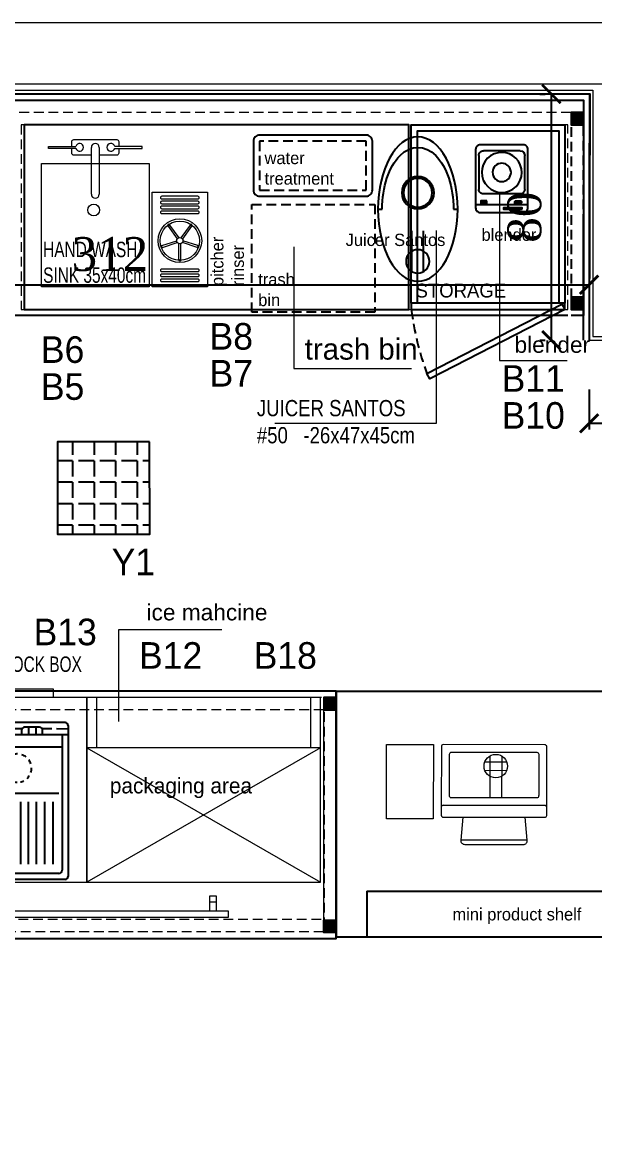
# Model space of a CAD drawing. Header units: millimetres. Extents: x 106699 to 122058, y 158555 to 162844.
# Drawn here: x 112601.3 to 112787.2, y 162237 to 162604.4 of the extents above; entities that cross this region are included whole.
import ezdxf
from ezdxf.enums import TextEntityAlignment as Align

# ---------------------------------------------------------------- set-up
doc = ezdxf.new("R2010")
doc.units = ezdxf.units.MM
for name, pattern in [('$0$4+1 daire_(K) TİP A - C BLOK$0$4+1 (K) 1$0$3+1 daire1$0$131121 243C_L00F00(plan)$0$HIDDEN2', [4.7625, 3.175, -1.5875]), ('1+1 TİP C$0$1+1 TİP C$0$A BLOK 2+1 TİP A$0$A BLOK 2+1 TİP A$0$A Blok TİP-6 (2+1)$0$HIDDEN', [9.525, 6.35, -3.175]), ('11-021_3000-BLOK_K_ZEMIN_KAT_STR$0$HIDDEN2', [4.7625, 3.175, -1.5875])]:
    doc.linetypes.add(name, pattern=pattern)
for name, color, linetype, lineweight in [('300_Z4_STR_F03$0$AUDIT_D_220920114151-103', 251, 'Continuous', 5), ('AIT - Kitchen Equipment', 4, 'Continuous', 5), ('AIT-KITCHEN EQUIPMENT', 4, 'Continuous', 0), ('no3_mermer gorunus on', 31, 'Continuous', 15), ('no3_paslanmaz gorunus arka', 173, 'Continuous', 9), ('no3_paslanmaz gorunus on', 163, 'Continuous', 15), ('no3_tefriş arka kalın', 77, 'Continuous', 15), ('no3_yazı tefriş', 152, 'Continuous', 0)]:
    doc.layers.add(name, color=color, linetype=linetype, lineweight=lineweight)
for name, color, linetype in [('I-Eqpm-Move-N', 2, 'Continuous'), ('I-Powr-Wall-N', 2, 'Continuous'), ('S2000-002 Çizgi', 7, 'Continuous')]:
    doc.layers.add(name, color=color, linetype=linetype)
doc.styles.add('2.5MM', font='simplex.shx', dxfattribs={"width": 0.75, "height": 2.5})
doc.styles.add('ATG_ROMANS', font='GOTHIC.TTF', dxfattribs={"width": 0.75})
doc.styles.add('ROMANSTW', font='georgia.ttf')
doc.styles.get("Standard").update_dxf_attribs({"font": 'arial.ttf'})
doc.styles.add('TAKSİM', font='GOTHIC.TTF', dxfattribs={"height": 20})
doc.dimstyles.new('M1', dxfattribs={"dimtxt": 11, "dimasz": 6, "dimexe": 2, "dimexo": 16, "dimgap": 3, "dimtad": 1, "dimdec": 0, "dimzin": 12, "dimdsep": 46, "dimtxsty": 'ROMANSTW', "dimblk": 'ARCHTICK', "dimcen": 0.09, "dimclrd": 251, "dimclre": 251, "dimclrt": 1, "dimadec": 0, "dimazin": 0, "dimtfac": 1, "dimtdec": 0, "dimtix": 1, "dimtmove": 0, "dimatfit": 3, "dimldrblk": 'ARCHTICK', "dimfxl": 1, "dimtolj": 1, "dimtzin": 0, "dimarcsym": 0})

# ---------------------------------------------------------------- blocks, each defined once
blk = doc.blocks.new('_ArchTick')
at = {"color": 0, "linetype": 'ByBlock', "const_width": 0.15}
blk.add_lwpolyline([(-0.5, -0.5), (0.5, 0.5)], dxfattribs=at)
blk = doc.blocks.new('*D448')
at = {"layer": 'Defpoints', "color": 0, "transparency": 16777216}
for p in [(1266.15, 1308.34), (1335.55, 1308.34), (1335.55, 1281.35)]:
    blk.add_point(p, dxfattribs=at)
at = {"layer": 'S2000-002 Çizgi', "color": 251, "lineweight": -2, "transparency": 16777216}
for p, q in [((1266.15, 1292.34), (1266.15, 1279.35)), ((1335.55, 1292.34), (1335.55, 1279.35)), ((1266.15, 1281.35), (1335.55, 1281.35))]:
    blk.add_line(p, q, dxfattribs=at)
at = {"layer": 'S2000-002 Çizgi', "color": 251, "lineweight": -2, "transparency": 16777216, "xscale": 6, "yscale": 6, "zscale": 6, "rotation": 180}
blk.add_blockref('_ArchTick', (1266.15, 1281.35), dxfattribs=at)
at = {"layer": 'S2000-002 Çizgi', "color": 251, "lineweight": -2, "transparency": 16777216, "xscale": 6, "yscale": 6, "zscale": 6}
blk.add_blockref('_ArchTick', (1335.55, 1281.35), dxfattribs=at)
at = {"layer": 'S2000-002 Çizgi', "color": 1, "true_color": 0xff0000, "transparency": 16777216, "insert": (1300.85, 1291.32), "char_height": 11, "attachment_point": 5, "style": 'ROMANSTW'}
blk.add_mtext('\\A1;69', dxfattribs=at)
blk = doc.blocks.new('*D449')
at = {"layer": 'Defpoints', "color": 0, "transparency": 16777216}
for p in [(1253.85, 1388.34), (1266.15, 1388.34), (1266.15, 1308.34)]:
    blk.add_point(p, dxfattribs=at)
at = {"layer": 'S2000-002 Çizgi', "color": 251, "lineweight": -2, "transparency": 16777216}
for p, q in [((1250.15, 1388.34), (1251.85, 1388.34)), ((1253.85, 1308.34), (1253.85, 1388.34)), ((1250.15, 1308.34), (1251.85, 1308.34))]:
    blk.add_line(p, q, dxfattribs=at)
at = {"layer": 'S2000-002 Çizgi', "color": 251, "lineweight": -2, "transparency": 16777216, "xscale": 6, "yscale": 6, "zscale": 6}
for p, rotation in [((1253.85, 1388.34), 90), ((1253.85, 1308.34), 270)]:
    blk.add_blockref('_ArchTick', p, dxfattribs=dict(at, rotation=rotation))
at = {"layer": 'S2000-002 Çizgi', "color": 1, "true_color": 0xff0000, "transparency": 16777216, "insert": (1245.15, 1348.34), "char_height": 11, "attachment_point": 5, "rotation": 90, "style": 'ROMANSTW'}
blk.add_mtext('\\A1;80', dxfattribs=at)
blk = doc.blocks.new('*D457')
at = {"layer": 'Defpoints', "color": 0, "transparency": 16777216}
for p in [(954.56, 1388.34), (1266.15, 1388.34), (1266.15, 1326.38)]:
    blk.add_point(p, dxfattribs=at)
at = {"layer": 'S2000-002 Çizgi', "color": 251, "lineweight": -2, "transparency": 16777216}
for p, q in [((954.56, 1372.34), (954.56, 1324.38)), ((1266.15, 1372.34), (1266.15, 1324.38)), ((954.56, 1326.38), (1266.15, 1326.38))]:
    blk.add_line(p, q, dxfattribs=at)
at = {"layer": 'S2000-002 Çizgi', "color": 251, "lineweight": -2, "transparency": 16777216, "xscale": 6, "yscale": 6, "zscale": 6, "rotation": 180}
blk.add_blockref('_ArchTick', (954.56, 1326.38), dxfattribs=at)
at = {"layer": 'S2000-002 Çizgi', "color": 251, "lineweight": -2, "transparency": 16777216, "xscale": 6, "yscale": 6, "zscale": 6}
blk.add_blockref('_ArchTick', (1266.15, 1326.38), dxfattribs=at)
at = {"layer": 'S2000-002 Çizgi', "color": 1, "true_color": 0xff0000, "transparency": 16777216, "insert": (1110.36, 1336.27), "char_height": 11, "attachment_point": 5, "style": 'ROMANSTW'}
blk.add_mtext('\\A1;312', dxfattribs=at)
blk = doc.blocks.new('1 - POINT OF SALE - PLAN VIEW')
at = {"layer": 'AIT - Kitchen Equipment', "color": 8}
for p, q in [((107, 389), (259.4, 389)), ((107, 147.7), (107, 389)), ((259.4, 389), (259.4, 147.7)), ((285.4, 382.6), (285.4, 185.5)), ((621.9, 389), (291.7, 389)), ((628.3, 185.5), (628.3, 382.6)), ((310.8, 357.2), (310.8, 223.6)), ((596.5, 363.6), (317.1, 363.6)), ((426.8, 333.1), (497.9, 333.1)), ((443.3, 352.4), (443.3, 219.8)), ((481.4, 352.4), (481.4, 219.8)), ((602.9, 223.6), (602.9, 357.2)), ((426.8, 305.7), (497.9, 305.7)), ((285.4, 185.5), (285.4, 159.6)), ((621.9, 191.8), (291.7, 191.8)), ((317.1, 217.2), (596.5, 217.2)), ((628.3, 159.6), (628.3, 185.5)), ((259.4, 147.7), (107, 147.7)), ((291.7, 153.3), (621.9, 153.3)), ((355.2, 153.3), (348.7, 78.9)), ((564.9, 78.9), (558.4, 153.3)), ((564.9, 79), (348.7, 79)), ((361.4, 65.1), (552.3, 65.1))]:
    blk.add_line(p, q, dxfattribs=at)
blk.add_circle((462.3, 319.4), 38.1, dxfattribs=at)
for centre, radius, start, end in [((291.7, 382.6), 6.35, 90, 180), ((621.9, 382.6), 6.35, 360, 90), ((317.1, 357.2), 6.35, 90, 180), ((596.5, 357.2), 6.35, 0, 90), ((317.1, 223.6), 6.35, 180, 270), ((596.5, 223.6), 6.35, 270, 360), ((291.7, 185.5), 6.35, 90, 180), ((621.9, 185.5), 6.35, 0, 90), ((291.7, 159.6), 6.35, 180, 270), ((621.9, 159.6), 6.35, 270, 0), ((361.4, 77.8), 12.7, 175, 270), ((552.3, 77.8), 12.7, 270, 5)]:
    blk.add_arc(centre, radius, start, end, dxfattribs=at)
blk = doc.blocks.new('A$C5b66a317')
at = {"color": 4}
blk.add_line((65, 110), (80, 110), dxfattribs=at)
for points in [[(0, 0), (0, 120), (80, 120), (80, 0)], [(65, 10), (65, 110)], [(65, 10), (80, 10)], [(0, 0), (80, 0)]]:
    blk.add_lwpolyline(points, dxfattribs=at)
at = {"layer": 'S2000-002 Çizgi', "color": 8, "true_color": 0x7a7a7a, "xscale": 0.1000002334292748, "yscale": 0.1000002334292748, "zscale": 0.1000002334292748, "rotation": 89.94642514503302}
blk.add_blockref('1 - POINT OF SALE - PLAN VIEW', (56.28, 5.68), dxfattribs=at)
at = {"layer": 'S2000-002 Çizgi', "color": 8, "true_color": 0x7a7a7a, "insert": (70.52, 37.86, 0), "char_height": 4, "width": 105.5846, "attachment_point": 1, "rotation": 90.009}
blk.add_mtext('{\\fManrope Light|b0|i0|c0|p2;mini \\fManrope Light|b0|i0|c162|p2;product shelf}', dxfattribs=at)
blk = doc.blocks.new('power-220v-single')
at = {"layer": 'I-Powr-Wall-N'}
for p, q in [((0, 38.1), (0, -99.6)), ((-19, 33), (-19, -99.6)), ((19, 33), (19, -99.6))]:
    blk.add_line(p, q, dxfattribs=at)
blk.add_circle((0, 0), 38.1, dxfattribs=at)
blk = doc.blocks.new('#11 - ESPRESSO 3HEAD - PLAN VIEW')
at = {"layer": 'I-Eqpm-Move-N', "color": 1}
for p, q in [((-22909.8, -9619.5), (-22909.8, -9129.5)), ((-22899.8, -9119.5), (-21979.8, -9119.4)), ((-22879.8, -9139.5), (-22000.3, -9139.4)), ((-21969.8, -9619.4), (-21969.8, -9129.4)), ((-21969.8, -9619.4), (-21969.8, -9129.4)), ((-22889.8, -9589.5), (-22889.8, -9149.5)), ((-21989.8, -9589.4), (-21989.8, -9149.4)), ((-22879.8, -9399.4), (-21994.5, -9399.4)), ((-22889.8, -9549.5), (-21989.8, -9549.4)), ((-22909.8, -9589.5), (-21989.8, -9589.4)), ((-22826.6, -9589.5), (-22826.6, -9604)), ((-22816.6, -9614), (-22768.1, -9614)), ((-22806.2, -9589.5), (-22806.2, -9614)), ((-22781.1, -9614), (-22781.1, -9589.5)), ((-22758.1, -9604), (-22758.1, -9589.5)), ((-22472.9, -9589.6), (-22472.9, -9604.1)), ((-22462.9, -9614.1), (-22414.5, -9614.1)), ((-22452.6, -9589.6), (-22452.6, -9614.1)), ((-22427.5, -9614.1), (-22427.5, -9589.6)), ((-22404.5, -9604.1), (-22404.5, -9589.6)), ((-22103.6, -9589.2), (-22103.6, -9603.7)), ((-22093.6, -9613.7), (-22045.2, -9613.7)), ((-22083.2, -9589.2), (-22083.2, -9613.7)), ((-22058.2, -9613.7), (-22058.2, -9589.2)), ((-22035.2, -9603.7), (-22035.2, -9589.2)), ((-22899.8, -9629.5), (-21979.8, -9629.4))]:
    blk.add_line(p, q, dxfattribs=at)
at = {"layer": 'I-Eqpm-Move-N', "color": 254}
for p, q in [((-22860.6, -9169), (-22860.6, -9372.2)), ((-22833.4, -9169), (-22833.4, -9372.2)), ((-22806.3, -9169), (-22806.3, -9372.2)), ((-22780.4, -9169), (-22780.4, -9372.2)), ((-22755.7, -9169), (-22755.7, -9372.2)), ((-22728.5, -9169), (-22728.5, -9372.2)), ((-22701.4, -9169), (-22701.4, -9372.2)), ((-22675.5, -9169), (-22675.5, -9372.2)), ((-22648.3, -9169), (-22648.3, -9372.2)), ((-22621.2, -9169), (-22621.2, -9372.2)), ((-22594, -9169), (-22594, -9372.2)), ((-22568.1, -9169), (-22568.1, -9372.2)), ((-22543.4, -9169), (-22543.4, -9372.2)), ((-22516.3, -9169), (-22516.3, -9372.2)), ((-22489.1, -9169), (-22489.2, -9372.2)), ((-22463.2, -9169), (-22463.2, -9372.2)), ((-22433.6, -9169), (-22433.6, -9372.2)), ((-22407.7, -9169), (-22407.7, -9372.2)), ((-22383, -9169), (-22383, -9372.2)), ((-22355.9, -9169), (-22355.9, -9372.2)), ((-22328.7, -9169), (-22328.7, -9372.2)), ((-22302.8, -9169), (-22302.8, -9372.2)), ((-22279.4, -9169), (-22279.4, -9372.2)), ((-22255.9, -9169), (-22255.9, -9371.9)), ((-22226.3, -9169), (-22226.3, -9371.9)), ((-22200.3, -9169), (-22200.4, -9371.9)), ((-22175.7, -9169), (-22175.7, -9371.9)), ((-22148.5, -9169), (-22148.5, -9371.9)), ((-22121.4, -9169), (-22121.4, -9371.9)), ((-22095.5, -9169), (-22095.5, -9371.9)), ((-22072, -9169), (-22072, -9371.9)), ((-22052.4, -9169), (-22052.4, -9374.6)), ((-22028.9, -9169), (-22028.9, -9374.6)), ((-22009.3, -9169), (-22009.3, -9374.6)), ((-22707.3, -9508.4), (-22702, -9514.2)), ((-22434, -9508.4), (-22439.3, -9514.2)), ((-22151.2, -9508), (-22156.5, -9513.9)), ((-22722.2, -9521.6), (-22712, -9533.1)), ((-22704.9, -9533.5), (-22697.5, -9526.8)), ((-22704.5, -9533.1), (-22701, -9537.1)), ((-22699.4, -9517.1), (-22697.1, -9519.7)), ((-22698.6, -9539.8), (-22696, -9542.7)), ((-22697.1, -9526.4), (-22691.6, -9532.6)), ((-22693.6, -9545.4), (-22690.8, -9548.4)), ((-22689, -9535.4), (-22686.6, -9538.1)), ((-22688.4, -9551.1), (-22685.8, -9554)), ((-22683.9, -9541.2), (-22681.5, -9543.9)), ((-22678.8, -9546.8), (-22676.4, -9549.5)), ((-22462.5, -9546.8), (-22464.9, -9549.5)), ((-22457.4, -9541.2), (-22459.9, -9543.9)), ((-22452.9, -9551.1), (-22455.5, -9554)), ((-22452.3, -9535.4), (-22454.7, -9538.1)), ((-22447.7, -9545.4), (-22450.5, -9548.4)), ((-22444.2, -9526.4), (-22449.7, -9532.6)), ((-22442.7, -9539.8), (-22445.3, -9542.7)), ((-22441.9, -9517.1), (-22444.2, -9519.7)), ((-22436.4, -9533.5), (-22443.8, -9526.8)), ((-22436.8, -9533.1), (-22440.3, -9537.1)), ((-22419.1, -9521.6), (-22429.3, -9533.1)), ((-22184.5, -9551.7), (-22188.5, -9556.2)), ((-22179.7, -9546.4), (-22182.1, -9549.1)), ((-22174.7, -9540.8), (-22177.1, -9543.5)), ((-22170.1, -9550.7), (-22172.7, -9553.6)), ((-22169.5, -9535.1), (-22171.9, -9537.8)), ((-22165, -9545), (-22167.7, -9548)), ((-22161.4, -9526.1), (-22166.9, -9532.2)), ((-22160, -9539.4), (-22162.6, -9542.3)), ((-22159.1, -9516.8), (-22161.4, -9519.4)), ((-22153.6, -9533.1), (-22161.1, -9526.4)), ((-22154, -9532.8), (-22157.5, -9536.7)), ((-22136.3, -9521.3), (-22146.6, -9532.7)), ((-22683.4, -9556.7), (-22681, -9559.3)), ((-22678.6, -9562), (-22677.5, -9563.3)), ((-22676.1, -9563.3), (-22670.1, -9558)), ((-22674.1, -9552.1), (-22670, -9556.6)), ((-22467.2, -9552.1), (-22471.3, -9556.6)), ((-22465.2, -9563.3), (-22471.2, -9558)), ((-22462.7, -9562), (-22463.8, -9563.3)), ((-22457.9, -9556.7), (-22460.3, -9559.3)), ((-22182.5, -9563), (-22188.4, -9557.6)), ((-22179.9, -9561.6), (-22181.1, -9562.9)), ((-22175.1, -9556.3), (-22177.5, -9558.9)), ((-22909.8, -9608.5), (-22871.4, -9608.5)), ((-22856.3, -9608.5), (-22826.6, -9608.5)), ((-22759.2, -9608.5), (-22709.7, -9608.6)), ((-22641.5, -9608.9), (-22585.8, -9608.9)), ((-22521.8, -9608.4), (-22472, -9608.5)), ((-22403.1, -9608.5), (-22357.1, -9608.5)), ((-22310.2, -9608.5), (-22288.1, -9608.5)), ((-22288.7, -9608.5), (-22233, -9608.4)), ((-22149.6, -9608.2), (-22103.6, -9608.2)), ((-22117.5, -9608), (-22102.7, -9608)), ((-22036.1, -9608), (-22003, -9608)), ((-22014.1, -9608), (-21999.8, -9607.9))]:
    blk.add_line(p, q, dxfattribs=at)
at = {"layer": 'I-Eqpm-Move-N', "color": 1}
for centre, start, end in [((-22899.8, -9129.5), 90, 180), ((-22879.8, -9149.5), 90, 180), ((-21999.8, -9149.4), 0, 90), ((-21979.8, -9129.4), 0, 90), ((-22899.8, -9619.5), 180, 270), ((-22816.6, -9604), 180, 270), ((-22768.1, -9604), 270, 0), ((-22462.9, -9604.1), 180, 270), ((-22414.5, -9604.1), 270, 0), ((-22093.6, -9603.7), 180, 270), ((-22045.2, -9603.7), 270, 0), ((-21979.8, -9619.4), 270, 0)]:
    blk.add_arc(centre, 10, start, end, dxfattribs=at)
at = {"layer": 'I-Eqpm-Move-N', "color": 254}
for centre, radius, start, end in [((-22744.6, -9481.4), 46, 102.1553, 117.7637), ((-22744.6, -9481.4), 46, 76.4057, 89.5918), ((-22744.6, -9481.4), 46, 49.1522, 63.6035), ((-22396.7, -9481.4), 46, 116.3965, 130.8478), ((-22396.7, -9481.4), 46, 90.4082, 103.5943), ((-22396.7, -9481.4), 46, 62.2363, 77.8447), ((-22114, -9481), 46, 116.3965, 130.8478), ((-22114, -9481), 46, 90.4082, 103.5943), ((-22114, -9481), 46, 62.2363, 77.8447), ((-22744.6, -9481.4), 46, 162.2441, 180.7343), ((-22744.6, -9481.4), 46, 133.6501, 148.6762), ((-22744.6, -9481.4), 46, 15.4264, 32.3494), ((-22396.7, -9481.4), 46, 147.6506, 164.5736), ((-22396.7, -9481.4), 46, 31.3238, 46.3499), ((-22396.7, -9481.4), 46, 359.2657, 17.7559), ((-22114, -9481), 46, 147.6506, 164.5736), ((-22114, -9481), 46, 31.3238, 46.3499), ((-22114, -9481), 46, 359.2657, 17.7559), ((-22744.6, -9481.4), 46, 198.0245, 216.0549), ((-22744.6, -9481.4), 46, 297.6311, 328.4212), ((-22744.6, -9481.4), 46, 341.0872, 359.9434), ((-22396.7, -9481.4), 46, 180.0566, 198.9128), ((-22396.7, -9481.4), 46, 211.5788, 242.3689), ((-22396.7, -9481.4), 46, 323.9451, 341.9755), ((-22114, -9481), 46, 180.0566, 198.9128), ((-22114, -9481), 46, 211.5788, 242.3689), ((-22114, -9481), 46, 323.9451, 341.9755), ((-22744.6, -9481.4), 46, 231.6193, 251.002), ((-22744.6, -9481.4), 46, 269.155, 282.7802), ((-22708.2, -9529.7), 5, 221.9534, 311.9534), ((-22700.8, -9523.1), 5, 311.9534, 41.9534), ((-22440.5, -9523.1), 5, 138.0466, 228.0466), ((-22433.1, -9529.7), 5, 228.0466, 318.0466), ((-22396.7, -9481.4), 46, 257.2198, 270.845), ((-22396.7, -9481.4), 46, 288.998, 308.3807), ((-22157.7, -9522.7), 5, 138.0466, 228.0466), ((-22150.3, -9529.4), 5, 228.0466, 318.0466), ((-22114, -9481), 46, 257.2198, 270.845), ((-22114, -9481), 46, 288.998, 308.3807), ((-22676.7, -9562.6), 1, 221.9534, 311.9534), ((-22670.8, -9557.2), 1, 311.9534, 41.9534), ((-22670.8, -9557.2), 1, 311.9534, 41.9534), ((-22470.5, -9557.2), 1, 138.0466, 228.0466), ((-22470.5, -9557.2), 1, 138.0466, 228.0466), ((-22464.6, -9562.6), 1, 228.0466, 318.0466), ((-22187.8, -9556.9), 1, 138.0466, 228.0466), ((-22187.8, -9556.9), 1, 138.0466, 228.0466), ((-22181.8, -9562.2), 1, 228.0466, 318.0466)]:
    blk.add_arc(centre, radius, start, end, dxfattribs=at)
at = {"layer": 'I-Powr-Wall-N', "rotation": 359.9999999999999}
blk.add_blockref('power-220v-single', (-22431, -9188.1), dxfattribs=at)
blk = doc.blocks.new('blender-flat-1')
for p, q in [((3.52, 7.49), (14.52, 7.46)), ((19.48, -8.56), (19.52, 8.44)), ((1.98, -6.01), (2.02, 5.99)), ((15.98, -6.05), (16.02, 5.95)), ((18.67, 6.75), (18.67, 4.85)), ((20.97, -2.15), (20.47, -2.15)), ((20.97, -3.65), (20.47, -3.65)), ((20.97, -5.15), (20.47, -5.15)), ((14.48, -7.54), (3.48, -7.51))]:
    blk.add_line(p, q)
at = {"extrusion": (-1.52846e-08, 6.3311e-09, 1), "elevation": 0}
blk.add_lwpolyline([(-0.02, -7), (0.02, 7, -0.414214), (1.52, 8.5), (20.52, 8.44, -0.414214), (22.02, 6.94), (21.98, -7.06, -0.414214), (20.48, -8.56), (1.48, -8.5, -0.414214)], format="xyb", close=True, dxfattribs=at)
for points in [[(18.25, 4.85), (18.25, 6.75), (19.1, 6.75), (19.09, 4.85)], [(20.96, -6.65), (20.46, -6.65), (20.48, -0.65), (20.98, -0.65)], [(19.06, -4.32), (18.43, -4.32), (18.43, -4.53), (18.22, -4.53), (18.21, -6.22), (18.42, -6.23), (18.42, -6.44), (18.85, -6.44), (19.06, -6.23), (19.06, -6.02), (19.27, -6.02), (19.27, -5.8), (19.06, -4.74)]]:
    blk.add_lwpolyline(points, close=True, dxfattribs=at)
for points in [[(18.64, -4.32), (18.64, -5.17), (18.42, -5.38), (18.64, -5.38), (18.63, -6.23), (18.85, -6.23), (18.85, -6.44)], [(18.42, -5.38), (18.43, -4.74), (19.06, -4.74), (19.27, -4.96), (19.27, -5.8)], [(18.64, -4.74), (18.85, -6.01), (19.06, -6.02)], [(19.27, -6.02), (18.85, -4.74)]]:
    blk.add_lwpolyline(points, dxfattribs=at)
for major_axis in [(2.49, 6.01), (1.15, 2.77)]:
    blk.add_ellipse((9, -0.03), major_axis=major_axis, ratio=1)
for centre, start_param, end_param in [((3.52, 5.99), 0.389828, 1.960625), ((14.52, 5.96), 5.102217, 6.673014), ((3.48, -6.01), 1.960625, 3.531421), ((14.48, -6.04), 3.531421, 5.102217)]:
    blk.add_ellipse(centre, major_axis=(0.57, 1.39), ratio=1, start_param=start_param, end_param=end_param)
blk = doc.blocks.new('*U434')
at = {"layer": 'I-Eqpm-Move-N', "color": 1}
for p, q in [((346.1, 358.2), (359.8, 358.2)), ((592.3, 358.2), (606.1, 358.2))]:
    blk.add_line(p, q, dxfattribs=at)
at = {"layer": 'I-Eqpm-Move-N', "color": 254}
for radius in [52.7, 46.8]:
    blk.add_circle((476.1, 304.9), radius, dxfattribs=at)
at = {"layer": 'I-Eqpm-Move-N', "color": 1}
blk.add_ellipse((476.1, 358.2), major_axis=(0, 235), ratio=0.553191, dxfattribs=at)
blk.add_ellipse((476.1, 358.2), major_axis=(0, 201.1), ratio=0.578275, start_param=1.570796, end_param=4.712389, dxfattribs=at)
at = {"layer": 'I-Powr-Wall-N'}
for p, q in [((456.7, 561.3), (456.7, 428.7)), ((494.8, 561.3), (494.8, 428.7))]:
    blk.add_line(p, q, dxfattribs=at)
blk.add_circle((475.7, 528.3), 38.1, dxfattribs=at)
blk = doc.blocks.new('A$C4e98ec13')
at = {"layer": 'no3_paslanmaz gorunus arka'}
for p, q in [((3.23, 43.67), (3.23, 60)), ((72.77, 43.67), (72.77, 60)), ((76, 43.67), (0, 43.67)), ((0, 43.67), (76, 0)), ((76, 43.67), (0, 0))]:
    blk.add_line(p, q, dxfattribs=at)
blk.add_lwpolyline([(76, 60), (0, 60), (0, 0), (76, 0), (76, 60)], dxfattribs=at)
blk = doc.blocks.new('A$Ce6916c44')
at = {"layer": 'no3_paslanmaz gorunus on'}
for points in [[(9, 62.8), (49, 62.8), (49, 60), (9, 60)], [(25.5, 64.2), (32.5, 64.2), (32.5, 62.8), (25.5, 62.8)], [(60, 60), (0, 60), (0, 0), (60, 0)]]:
    blk.add_lwpolyline(points, close=True, dxfattribs=at)
blk = doc.blocks.new('A$Ca5d0702d')
at = {"color": 254}
for centre, start, end in [((41.43, 19.85, 0), 36, 216), ((48.57, 19.85, 0), 324, 144), ((39.22, 13.06, 0), 108, 288), ((50.78, 13.06, 0), 252, 72), ((45, 8.86, 0), 180, 0)]:
    blk.add_arc(centre, 0.312, start, end, dxfattribs=at)
at = {"layer": 'AIT-KITCHEN EQUIPMENT'}
for p, q in [((16.23, 30.03, 0), (16.23, 45.27, 0)), ((18.77, 45.27, 0), (18.77, 30.03, 0)), ((41.18, 19.67, 0), (44.18, 15.53, 0)), ((41.68, 20.04, 0), (44.69, 15.9, 0)), ((48.32, 20.04, 0), (45.31, 15.9, 0)), ((48.82, 19.67, 0), (45.82, 15.53, 0)), ((39.13, 13.36, 0), (43.99, 14.94, 0)), ((50.87, 13.36, 0), (46.01, 14.94, 0)), ((39.32, 12.76, 0), (44.18, 14.34, 0)), ((44.69, 8.86, 0), (44.69, 13.98, 0)), ((45.31, 8.86, 0), (45.31, 13.98, 0)), ((50.68, 12.76, 0), (45.82, 14.34, 0))]:
    blk.add_line(p, q, dxfattribs=at)
at = {"layer": 'AIT-KITCHEN EQUIPMENT', "elevation": 0}
for points in [[(9.88, 45.59), (9.88, 47.17, -0.414214), (10.51, 47.81), (24.49, 47.81, -0.414214), (25.12, 47.17), (25.12, 45.59)], [(16.23, 42.73), (10.51, 42.73, -0.414214), (9.88, 43.36), (9.88, 44.95)], [(25.12, 44.95), (25.12, 43.36, -0.414214), (24.49, 42.73), (18.77, 42.73)]]:
    blk.add_lwpolyline(points, format="xyb", dxfattribs=at)
for points in [[(11.19, 44.95), (2.26, 44.95), (2.26, 45.59), (11.19, 45.59)], [(23.81, 44.95), (32.74, 44.95), (32.74, 45.59), (23.81, 45.59)]]:
    blk.add_lwpolyline(points, dxfattribs=at)
for points in [[(35, 0), (0, 0), (0, 40), (35, 40)], [(36, 30.75), (54, 30.75), (54, 0), (36, 0)]]:
    blk.add_lwpolyline(points, close=True, dxfattribs=at)
for points in [[(39.13, 28.56), (50.87, 28.56, 0.414214), (51.27, 28.96), (51.27, 28.96, 0.414214), (50.87, 29.36), (39.13, 29.36, 0.414214), (38.73, 28.96), (38.73, 28.96, 0.414214)], [(39.13, 26.95), (50.87, 26.95, 0.414214), (51.27, 27.35), (51.27, 27.35, 0.414214), (50.87, 27.76), (39.13, 27.76, 0.414214), (38.73, 27.35), (38.73, 27.35, 0.414214)], [(39.13, 25.35), (50.87, 25.35, 0.414214), (51.27, 25.75), (51.27, 25.75, 0.414214), (50.87, 26.15), (39.13, 26.15, 0.414214), (38.73, 25.75), (38.73, 25.75, 0.414214)], [(39.13, 23.74), (50.87, 23.74, 0.414214), (51.27, 24.15), (51.27, 24.15, 0.414214), (50.87, 24.55), (39.13, 24.55, 0.414214), (38.73, 24.15), (38.73, 24.15, 0.414214)], [(39.13, 4.89), (50.87, 4.89, 0.414214), (51.27, 5.29), (51.27, 5.29, 0.414214), (50.87, 5.69), (39.13, 5.69, 0.414214), (38.73, 5.29), (38.73, 5.29, 0.414214)], [(39.13, 3.28), (50.87, 3.28, 0.414214), (51.27, 3.68), (51.27, 3.68, 0.414214), (50.87, 4.09), (39.13, 4.09, 0.414214), (38.73, 3.68), (38.73, 3.68, 0.414214)], [(39.13, 1.68), (50.87, 1.68, 0.414214), (51.27, 2.08), (51.27, 2.08, 0.414214), (50.87, 2.48), (39.13, 2.48, 0.414214), (38.73, 2.08), (38.73, 2.08, 0.414214)]]:
    blk.add_lwpolyline(points, format="xyb", close=True, dxfattribs=at)
at = {"layer": 'AIT-KITCHEN EQUIPMENT'}
for centre, radius in [((17, 24.91, 0), 1.91), ((45, 14.94, 0), 7.1), ((45, 14.94, 0), 6.39), ((45, 14.94, 0), 1.01)]:
    blk.add_circle(centre, radius, dxfattribs=at)
for centre, start, end in [((12.42, 45.27, 0), 194.4775, 165.5225), ((17.5, 45.27, 0), 0, 180), ((22.58, 45.27, 0), 14.4775, 345.5225), ((17.5, 30.03, 0), 180, 0)]:
    blk.add_arc(centre, 1.27, start, end, dxfattribs=at)
at = {"layer": 'AIT-KITCHEN EQUIPMENT', "insert": (55.16, 0.2), "char_height": 4, "width": 9.2941, "attachment_point": 1, "rotation": 90}
blk.add_mtext('{\\fManrope Light|b0|i0|c162|p2;pitcher^Jrinser}', dxfattribs=at)
at = {"layer": 'AIT-KITCHEN EQUIPMENT', "insert": (0.55, 14.6, 0), "char_height": 5, "attachment_point": 1, "style": '2.5MM'}
blk.add_mtext_dynamic_manual_height_columns('{\\fManrope Light|b0|i0|c0|p2;HAND WASH\\PSINK 35x40\\fManrope Light|b0|i0|c162|p2;cm}', width=988.5136, gutter_width=12.5, heights=[0], dxfattribs=at)
blk = doc.blocks.new('A$Cd388aafc')
at = {"color": 163, "true_color": 0x407dbf}
for points in [[(24.06, 24.5), (24.06, 82.5), (74, 82.5), (74, 24.5)], [(26.06, 24.5), (26.06, 80.5), (72, 80.5), (72, 24.5)], [(24.06, 22.5), (74, 22.5), (74, 24.5), (24.06, 24.5), (24.06, 22.5)], [(74, 22.5), (30.09, 0), (29.09, 1.73), (73, 24.23), (74, 22.5)]]:
    blk.add_lwpolyline(points, dxfattribs=at)
at = {"color": 163, "linetype": '1+1 TİP C$0$1+1 TİP C$0$A BLOK 2+1 TİP A$0$A BLOK 2+1 TİP A$0$A Blok TİP-6 (2+1)$0$HIDDEN', "ltscale": 0.5, "true_color": 0x407dbf}
blk.add_arc((122.63, 35.38), 99.41, 187.4421, 199.7817, dxfattribs=at)
at = {"color": 163, "true_color": 0x407dbf, "insert": (0, 30.88, 0), "char_height": 4.5, "width": 80.2718, "attachment_point": 1}
blk.add_mtext('\\A1;\\pi25.45733;{\\fManrope Light|b0|i0|c0|p2;STORAGE}', dxfattribs=at)
blk = doc.blocks.new('A$Cda6c0cda')
h = blk.add_hatch(color=4)
h.dxf.hatch_style = 1
h.paths.add_polyline_path([(377.41, 849.05), (373.41, 849.05), (373.41, 853.05), (377.41, 853.05)])
h = blk.add_hatch(color=4)
h.dxf.hatch_style = 1
h.paths.add_polyline_path([(377.41, 789.05), (373.41, 789.05), (373.41, 793.05), (377.41, 793.05)])
h = blk.add_hatch(color=4)
h.dxf.hatch_style = 1
h.paths.add_polyline_path([(297, 658.97), (293, 658.97), (293, 662.97), (297, 662.97)])
h = blk.add_hatch(color=4)
h.dxf.hatch_style = 1
h.paths.add_polyline_path([(297, 590.63), (293, 590.63), (293, 586.63), (297, 586.63)])
at = {"layer": 'S2000-002 Çizgi', "true_color": 0x7a7a7a}
h = blk.add_hatch(dxfattribs=at)
h.set_pattern_fill('ANGLE', color=8, angle=180)
h.set_pattern_definition([(180, (-958.561, -484.0404), (1e-14, -6.985), [5.08, -1.905]), (270, (-958.561, -484.0404), (6.985, 1e-14), [5.08, -1.905])])
h.paths.add_polyline_path([(206.44, 716.02), (236.44, 716.05), (236.41, 746.05), (206.41, 746.02)])
for points in [[(67.7, 779.05), (67.7, 859.05), (379.51, 859.05), (379.3, 779.05)], [(69.7, 779.05), (69.7, 857.05), (377.5, 857.05), (377.3, 779.05)]]:
    blk.add_lwpolyline(points)
at = {"color": 4}
blk.add_lwpolyline([(373.41, 857.05), (377.41, 857.05), (377.41, 787.05), (373.41, 787.05)], dxfattribs=at)
at = {"color": 4, "linetype": '$0$4+1 daire_(K) TİP A - C BLOK$0$4+1 (K) 1$0$3+1 daire1$0$131121 243C_L00F00(plan)$0$HIDDEN2'}
for points in [[(377.41, 853.05), (373.41, 853.05), (373.41, 793.05), (377.41, 793.05)], [(297, 662.97), (293, 662.97), (293, 590.63), (297, 590.63)]]:
    blk.add_lwpolyline(points, close=True, dxfattribs=at)
at = {"color": 4}
for points in [[(377.41, 853.05), (373.41, 853.05), (373.41, 849.05), (377.41, 849.05)], [(377.41, 793.05), (373.41, 793.05), (373.41, 789.05), (377.41, 789.05)], [(297, 662.97), (293, 662.97), (293, 658.97), (297, 658.97)], [(297, 586.63), (293, 586.63), (293, 590.63), (297, 590.63)]]:
    blk.add_lwpolyline(points, close=True, dxfattribs=at)
at = {"color": 163, "true_color": 0x407dbf, "elevation": 0}
blk.add_lwpolyline([(272.17, 825.84), (306.82, 825.84, 0.414214), (308.82, 827.84), (308.82, 843.7, 0.414214), (306.82, 845.7), (272.17, 845.7, 0.414214), (270.17, 843.7), (270.17, 827.84, 0.414214)], format="xyb", close=True, dxfattribs=at)
at = {"color": 163, "linetype": '$0$4+1 daire_(K) TİP A - C BLOK$0$4+1 (K) 1$0$3+1 daire1$0$131121 243C_L00F00(plan)$0$HIDDEN2', "true_color": 0x407dbf, "elevation": 0}
for points in [[(272.17, 827.84), (306.82, 827.84), (306.82, 843.7), (272.17, 843.7)], [(309.64, 788.15), (269.64, 788.15), (269.64, 823.15), (309.64, 823.15)]]:
    blk.add_lwpolyline(points, close=True, dxfattribs=at)
at = {"layer": 'AIT-KITCHEN EQUIPMENT', "linetype": '11-021_3000-BLOK_K_ZEMIN_KAT_STR$0$HIDDEN2'}
blk.add_line((373.41, 853.05), (75.61, 853.05), dxfattribs=at)
for points in [[(194.61, 789.05), (372.41, 789.05), (372.41, 849.05), (194.61, 849.05)], [(4, 586.97), (297, 586.97), (297, 662.97), (4, 662.97)], [(8, 590.97), (293, 590.97), (293, 658.97), (8, 658.97)]]:
    blk.add_lwpolyline(points, close=True, dxfattribs=at)
at = {"layer": 'no3_mermer gorunus on'}
for points in [[(256.01, 593.56), (256.01, 598.56), (258.01, 598.56), (258.01, 593.56), (256.01, 593.56)], [(256.01, 596.56), (258.01, 596.56)]]:
    blk.add_lwpolyline(points, dxfattribs=at)
blk.add_lwpolyline([(39.62, 591.56), (262.08, 591.56), (262.08, 593.56), (39.62, 593.56)], close=True, dxfattribs=at)
at = {"layer": 'no3_yazı tefriş', "elevation": 0}
blk.add_lwpolyline([(350.13, 827.14), (350.13, 772.48), (372.1, 772.48)], dxfattribs=at)
at = {"layer": 'no3_yazı tefriş'}
for points in [[(329.6, 814.71), (329.6, 751.99), (277.16, 751.99)], [(283.24, 809.44), (283.24, 769.89), (321.51, 769.89)], [(259.83, 684.99), (226.3, 684.99), (226.3, 655.2)]]:
    blk.add_lwpolyline(points, dxfattribs=at)
at = {"layer": 'S2000-002 Çizgi'}
blk.add_lwpolyline([(372.41, 787.05), (70.61, 787.05), (70.61, 857.05), (372.52, 857.05)], dxfattribs=at)
for points in [[(195.62, 789.05), (320.67, 789.05), (320.67, 849.05), (195.62, 849.05)], [(297, 665.06), (4, 665.06), (4, 584.63), (297, 584.63)]]:
    blk.add_lwpolyline(points, close=True, dxfattribs=at)
at = {"layer": 'S2000-002 Çizgi', "color": 8, "true_color": 0x7a7a7a}
blk.add_lwpolyline([(236.41, 746.05), (206.41, 746.02), (206.44, 716.02), (236.44, 716.05)], close=True, dxfattribs=at)
at = {"extrusion": (-4.81981e-07, -4.54741e-07, -1), "zscale": -1, "rotation": 270.1658732436698}
blk.add_blockref('blender-flat-1', (-350.89, 842.57, 0), dxfattribs=at)
at = {"rotation": 270}
blk.add_blockref('A$C5b66a317', (297, 665.06), dxfattribs=at)
at = {"xscale": 0.1000002334292723, "yscale": 0.1000002334292723, "zscale": 0.1000002334292723, "rotation": 179.99813030759}
blk.add_blockref('#11 - ESPRESSO 3HEAD - PLAN VIEW', (-2081.09, -308.04), dxfattribs=at)
at = {"layer": 'I-Eqpm-Move-N', "color": 6, "xscale": -0.09982223301376816, "yscale": 0.09982223301376818, "zscale": 0.09982223301376816, "rotation": 180}
blk.add_blockref('*U434', (276.08, 857.4), dxfattribs=at)
at = {"layer": 'no3_tefriş arka kalın', "color": 1}
blk.add_blockref('A$C4e98ec13', (216, 602.97), dxfattribs=at)
at = {"layer": 'S2000-002 Çizgi'}
for name, p in [('A$Cd388aafc', (297.41, 766.55)), ('A$Ca5d0702d', (201.23, 796.44)), ('A$Ce6916c44', (156, 602.97))]:
    blk.add_blockref(name, p, dxfattribs=at)
at = {"style": 'TAKSİM'}
for s, p in [('B8', (262.95, 775.99)), ('B6', (208.11, 771.68)), ('B7', (262.95, 763.99)), ('B5', (208.11, 759.68)), ('B11', (361.12, 762.29)), ('B10', (361.12, 750.3)), ('Y1', (231.13, 702.7, -0.01)), ('B13', (208.96, 679.95)), ('B12', (243.23, 672.31, 0)), ('B18', (280.51, 672.31, 0))]:
    blk.add_text(s, height=8.64, dxfattribs=at).set_placement(p, align=Align.CENTER)
at = {"color": 163, "true_color": 0x407dbf, "char_height": 4, "width": 76.8983, "attachment_point": 1}
for s, insert in [('{\\fManrope Light|b0|i0|c0|p2;water\\fManrope Light|b0|i0|c162|p2;^J\\fManrope Light|b0|i0|c0|p2;treatment }', (273.76, 840.26, 0.01)), ('{\\fManrope Light|b0|i0|c162|p2;trash ^Jbin}', (271.71, 800.79, 0))]:
    blk.add_mtext(s, dxfattribs=dict(at, insert=insert))
at = {"color": 4, "insert": (223.48, 630.28, 0), "char_height": 5.0545, "width": 76.8983, "attachment_point": 7}
blk.add_mtext('{\\fManrope Light|b0|i0|c162|p2;packaging area}', dxfattribs=at)
at = {"layer": 'no3_yazı tefriş'}
for s, insert, char_height, width, attachment_point in [('trash bin', (323.55, 779.6, 0.68), 6.856, 105.0719, 3), ('{\\W1;blender}', (355.03, 780.23), 5.2762, 80.2718, 1), ('ice mahcine', (235.39, 693.3), 5.2762, 122.1133, 1)]:
    blk.add_mtext(s, dxfattribs=dict(at, insert=insert, char_height=char_height, width=width, attachment_point=attachment_point))
at = {"layer": 'no3_yazı tefriş', "insert": (271.27, 768.42, -0.02), "char_height": 5.2762, "attachment_point": 1}
blk.add_mtext_dynamic_manual_height_columns('{\\fArial Narrow|b0|i0|c0|p34;\\PJUICER SANTOS\\P#50   -26x47x45cm}', width=988.5136, gutter_width=12.5, heights=[0], dxfattribs=at)
at = {"layer": 'no3_yazı tefriş', "lineweight": 9, "insert": (199.47, 673.76, 0), "char_height": 5, "attachment_point": 5, "style": 'ATG_ROMANS'}
blk.add_mtext('\\A1;KNOCK BOX', dxfattribs=at)
at = {"layer": 'S2000-002 Çizgi', "color": 8, "true_color": 0x7a7a7a, "insert": (300.14, 809.6, -0.03), "char_height": 4, "attachment_point": 7}
blk.add_mtext_dynamic_manual_height_columns('{\\fManrope Light|b0|i0|c0|p2;\\PJuicer Santos}', width=988.5136, gutter_width=12.5, heights=[0], dxfattribs=at)
at = {"layer": 'S2000-002 Çizgi', "color": 8, "true_color": 0x7a7a7a, "insert": (344.31, 811.28, 0), "char_height": 4, "width": 80.2718, "attachment_point": 7}
blk.add_mtext('{\\fManrope Light|b0|i0|c0|p2;blender}', dxfattribs=at)
blk = doc.blocks.new('A$Ce99efe13')
at = {"layer": '300_Z4_STR_F03$0$AUDIT_D_220920114151-103', "color": 251, "lineweight": 9, "true_color": 0x5c5c5c}
for points in [[(385.99, 1088.46), (385.99, 1108.46), (1645.88, 1108.46), (1645.88, 548.58), (2011.73, 548.58), (2011.73, 528.58), (1625.88, 528.58), (1625.88, 1088.46), (385.99, 1088.46)], [(389, 1006.46), (451.5, 1006.46), (451.5, 1086.46), (765.5, 1086.46), (765.5, 1006.46), (832.5, 1006.46), (832.5, 1086.46), (1160.5, 1086.46), (1160.5, 1001.46), (1247.9, 1001.46)], [(389, 1005.26), (452.7, 1005.26), (452.7, 1085.26), (764.3, 1085.26), (764.3, 1005.26), (833.7, 1005.26), (833.7, 1085.26), (1159.3, 1085.26), (1159.3, 1000.26), (1246.7, 1000.26)]]:
    blk.add_lwpolyline(points, dxfattribs=at)
at = {"layer": 'S2000-002 Çizgi'}
blk.add_blockref('A$Cda6c0cda', (385, 226.22), dxfattribs=at)
dim = blk.add_linear_dim(base=(751.99, 1085.26), p1=(764.3, 1005.26), p2=(764.3, 1085.26), angle=90, dimstyle='M1', dxfattribs=at)
dim.commit()
dim.dimension.update_dxf_attribs({"geometry": '*D449', "text_midpoint": (743.3, 1045.26), "insert": (-501.85, -303.08)})
for base, p1, p2, picture, middle in [((764.3, 1023.3), (452.7, 1085.26), (764.3, 1085.26), '*D457', (608.5, 1033.2)), ((833.7, 978.27), (764.3, 1005.26), (833.7, 1005.26), '*D448', (799, 988.24))]:
    dim = blk.add_linear_dim(base=base, p1=p1, p2=p2, dimstyle='M1', dxfattribs=at)
    dim.commit()
    dim.dimension.update_dxf_attribs({"geometry": picture, "text_midpoint": middle, "insert": (-501.85, -303.08)})

msp = doc.modelspace()

# ---------------------------------------------------------------- block references
at = {"layer": 'S2000-002 Çizgi'}
msp.add_blockref('A$Ce99efe13', (112021.19, 161495.93), dxfattribs=at)

doc.saveas('drawing.dxf')
